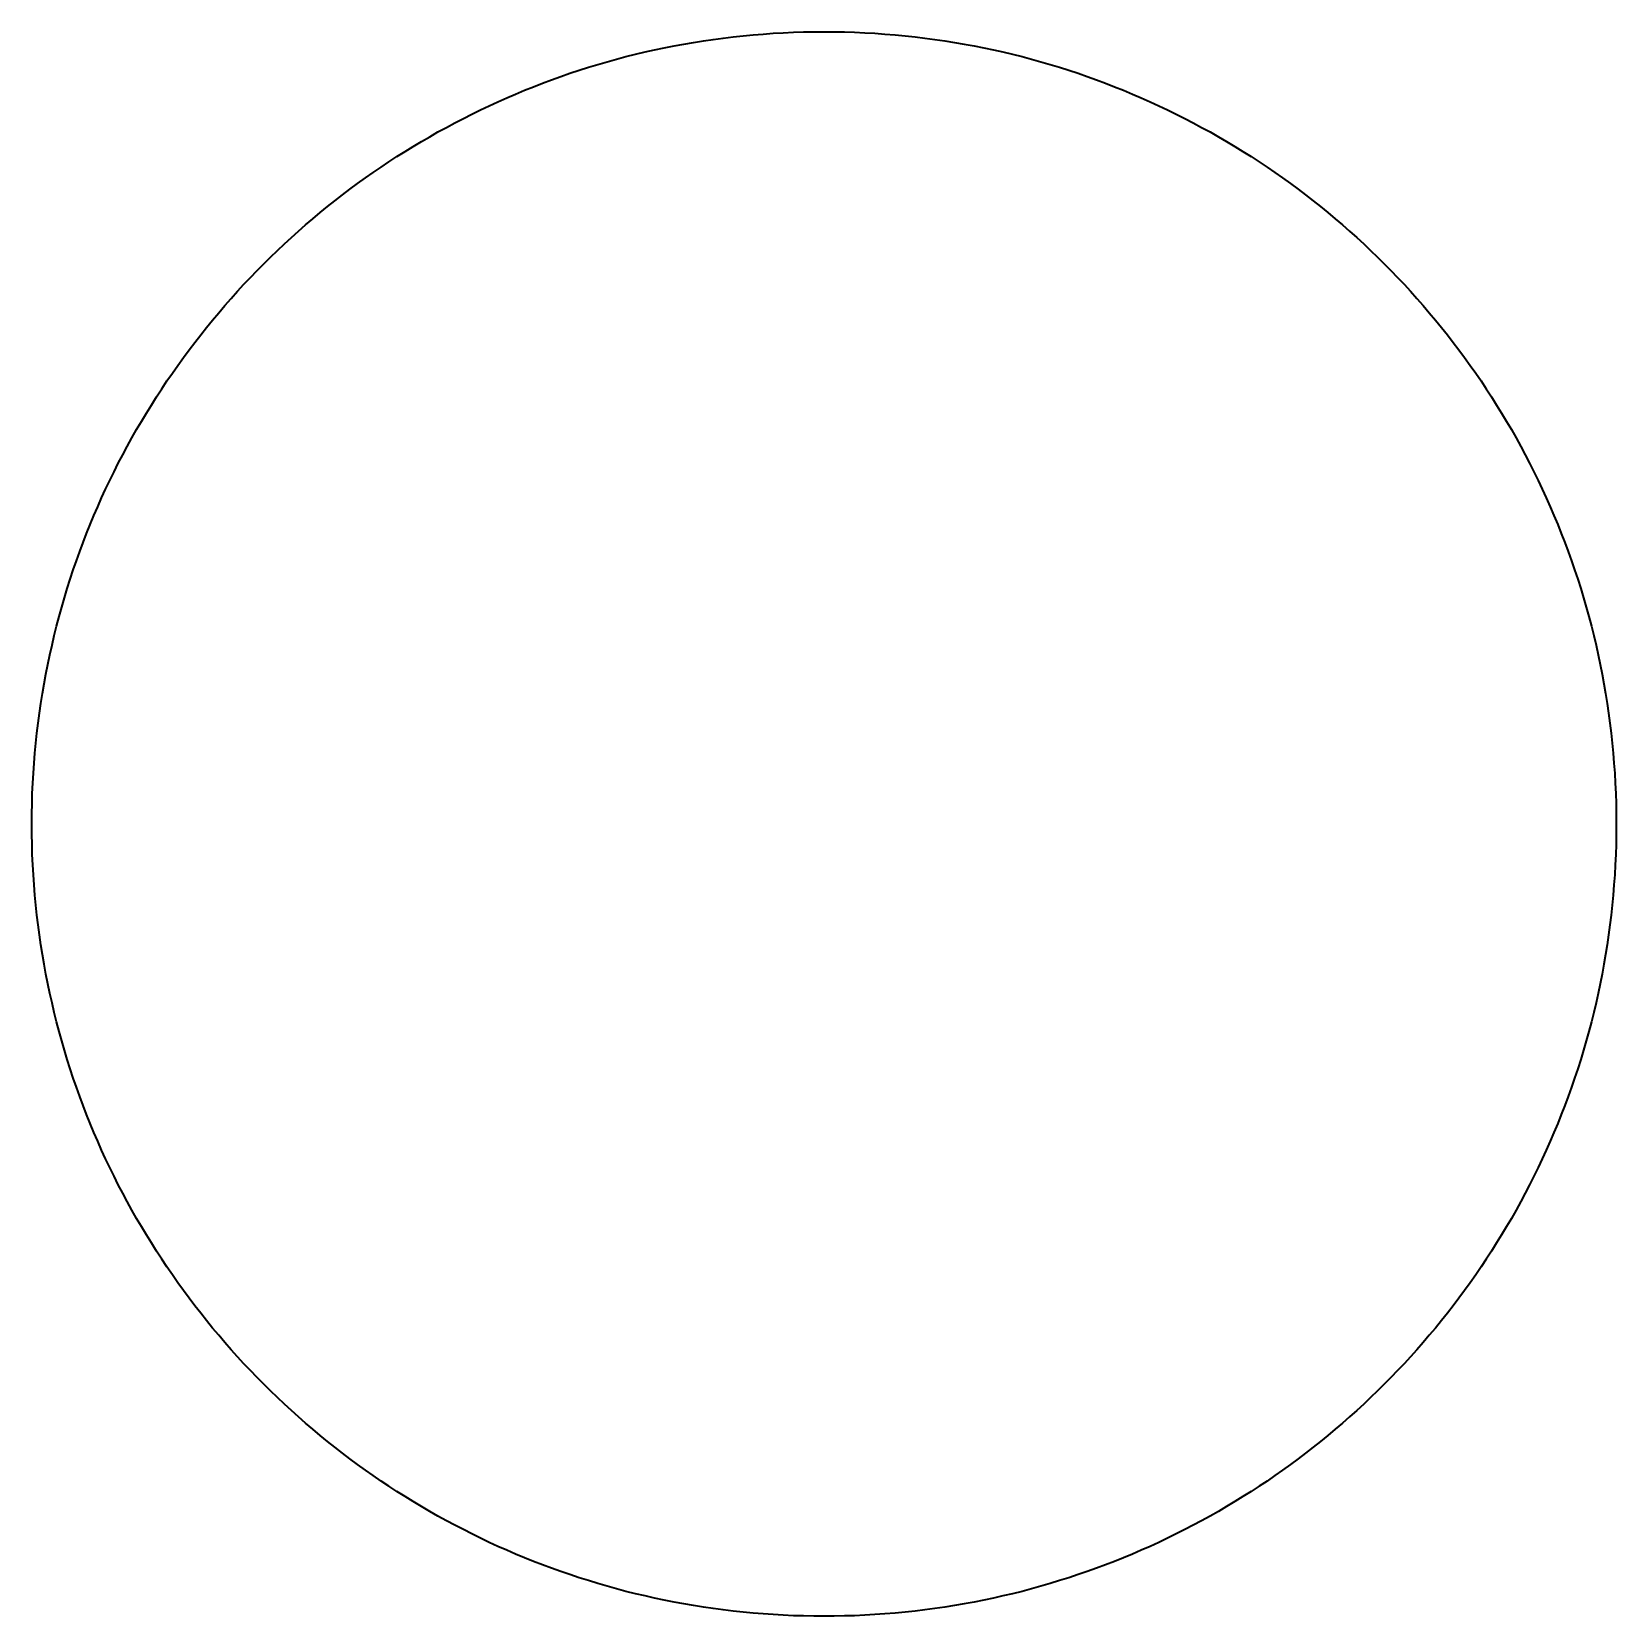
# Model space of a CAD drawing. Header units: millimetres. Extents: x 6.8 to 93.6, y 24.5 to 96.1.
# Drawn here: x 82.88 to 93.62, y 24.53 to 35.27 of the extents above; entities that cross this region are included whole.
import ezdxf

# ---------------------------------------------------------------- set-up
doc = ezdxf.new("R2010")
doc.units = ezdxf.units.MM
doc.header["$MEASUREMENT"] = 0
doc.layers.add('graphics', color=7, linetype='Continuous', lineweight=0)

msp = doc.modelspace()

# ---------------------------------------------------------------- linework, layer by layer
at = {"layer": 'graphics', "color": 7, "lineweight": 35}
msp.add_open_spline([(93.617, 29.9), (93.617, 30.27), (93.58, 30.632), (93.508, 30.981), (93.437, 31.331), (93.331, 31.668), (93.195, 31.989), (93.06, 32.31), (92.893, 32.615), (92.701, 32.901), (92.508, 33.186), (92.288, 33.452), (92.045, 33.695), (91.802, 33.938), (91.536, 34.158), (91.251, 34.35), (90.965, 34.543), (90.66, 34.71), (90.339, 34.845), (90.018, 34.981), (89.681, 35.087), (89.332, 35.158), (88.982, 35.23), (88.621, 35.267), (88.25, 35.267), (87.88, 35.267), (87.518, 35.23), (87.168, 35.158), (86.819, 35.087), (86.482, 34.981), (86.161, 34.845), (85.84, 34.71), (85.535, 34.543), (85.249, 34.35), (84.964, 34.158), (84.698, 33.938), (84.455, 33.695), (84.212, 33.452), (83.992, 33.186), (83.799, 32.901), (83.606, 32.615), (83.44, 32.31), (83.304, 31.989), (83.169, 31.668), (83.063, 31.331), (82.992, 30.981), (82.92, 30.632), (82.883, 30.27), (82.883, 29.9), (82.883, 29.529), (82.92, 29.167), (82.992, 28.818), (83.063, 28.469), (83.169, 28.132), (83.304, 27.811), (83.44, 27.49), (83.606, 27.184), (83.799, 26.899), (83.992, 26.613), (84.212, 26.347), (84.455, 26.105), (84.698, 25.862), (84.964, 25.642), (85.249, 25.449), (85.535, 25.256), (85.84, 25.09), (86.161, 24.954), (86.482, 24.819), (86.819, 24.713), (87.168, 24.642), (87.518, 24.57), (87.88, 24.533), (88.25, 24.533), (88.621, 24.533), (88.982, 24.57), (89.332, 24.642), (89.681, 24.713), (90.018, 24.819), (90.339, 24.954), (90.66, 25.09), (90.965, 25.256), (91.251, 25.449), (91.536, 25.642), (91.802, 25.862), (92.045, 26.105), (92.288, 26.347), (92.508, 26.613), (92.701, 26.899), (92.893, 27.184), (93.06, 27.49), (93.195, 27.811), (93.331, 28.132), (93.437, 28.469), (93.508, 28.818), (93.58, 29.167), (93.617, 29.529), (93.617, 29.9), (93.617, 29.9), (93.617, 29.9), (93.617, 29.9), (93.617, 29.9), (93.617, 29.9), (93.617, 29.9), (93.617, 29.9), (93.617, 29.9), (93.617, 29.9), (93.617, 29.9), (93.617, 29.9), (93.617, 29.9), (93.617, 29.9), (93.617, 29.9), (93.617, 29.9), (93.617, 29.9), (93.617, 29.9), (93.617, 29.9), (93.617, 29.9), (93.617, 29.9), (93.617, 29.9), (93.617, 29.9), (93.617, 29.9), (93.617, 29.9)], degree=3, knots=[0, 0, 0, 0, 1, 1, 1, 2, 2, 2, 3, 3, 3, 4, 4, 4, 5, 5, 5, 6, 6, 6, 7, 7, 7, 8, 8, 8, 9, 9, 9, 10, 10, 10, 11, 11, 11, 12, 12, 12, 13, 13, 13, 14, 14, 14, 15, 15, 15, 16, 16, 16, 17, 17, 17, 18, 18, 18, 19, 19, 19, 20, 20, 20, 21, 21, 21, 22, 22, 22, 23, 23, 23, 24, 24, 24, 25, 25, 25, 26, 26, 26, 27, 27, 27, 28, 28, 28, 29, 29, 29, 30, 30, 30, 31, 31, 31, 32, 32, 32, 33, 33, 33, 34, 34, 34, 35, 35, 35, 36, 36, 36, 37, 37, 37, 38, 38, 38, 39, 39, 39, 40, 40, 40, 40], dxfattribs=at)

doc.saveas('drawing.dxf')
